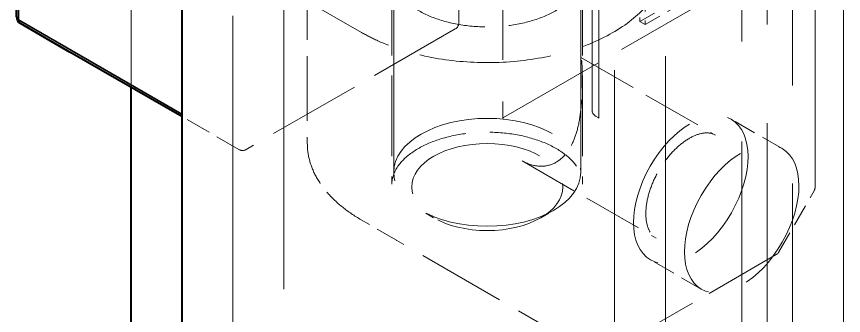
# Model space of a CAD drawing. Header units: millimetres. Extents: x 0 to 2378, y 0 to 1682.
# Drawn here: x 2101.5 to 2110.7, y 1455.06 to 1458.38 of the extents above; entities that cross this region are included whole.
import ezdxf

# ---------------------------------------------------------------- set-up
doc = ezdxf.new("R2010")
doc.units = ezdxf.units.MM
doc.header["$LTSCALE"] = 2
doc.linetypes.add('DASHED', pattern=[0.2067, 0.1654, -0.0413])
for name, color, linetype, lineweight in [('가려진 것(ISO)', 2, 'DASHED', 18), ('가시적인 것(ISO)', 3, 'Continuous', 40), ('가시적인 좁은 것(ISO)', 3, 'Continuous', 35)]:
    doc.layers.add(name, color=color, linetype=linetype, lineweight=lineweight)

msp = doc.modelspace()

# ---------------------------------------------------------------- linework, layer by layer
at = {"layer": '가려진 것(ISO)', "ltscale": 13.269882}
msp.add_line((2109.8483, 1539.4777), (2109.8483, 1413.9012), dxfattribs=at)
at = {"layer": '가려진 것(ISO)', "ltscale": 13.16608}
for p, q in [((2110.1312, 1414.0666), (2110.1312, 1538.6608)), ((2103.9086, 1410.4833), (2103.9086, 1535.0775))]:
    msp.add_line(p, q, dxfattribs=at)
at = {"layer": '가려진 것(ISO)', "ltscale": 12.83912}
msp.add_line((2108.7169, 1416.5325), (2108.7169, 1529.354), dxfattribs=at)
at = {"layer": '가려진 것(ISO)', "ltscale": 13.288179}
msp.add_line((2104.4743, 1514.6767), (2104.4743, 1447.3108), dxfattribs=at)
at = {"layer": '가려진 것(ISO)', "ltscale": 13.634165}
msp.add_line((2110.6968, 1454.3468), (2110.6968, 1505.0347), dxfattribs=at)
at = {"layer": '가려진 것(ISO)', "ltscale": 11.282131}
msp.add_line((2102.7772, 1457.5899), (2102.7772, 1469.0291), dxfattribs=at)
at = {"layer": '가려진 것(ISO)', "ltscale": 13.933224}
for p, q in [((2105.697, 1466.064), (2105.697, 1456.6459)), ((2107.777, 1466.064), (2107.777, 1456.6459))]:
    msp.add_line(p, q, dxfattribs=at)
at = {"layer": '가려진 것(ISO)', "ltscale": 12.982252}
msp.add_line((2110.3809, 1456.4787), (2110.3809, 1465.254), dxfattribs=at)
at = {"layer": '가려진 것(ISO)', "ltscale": 5.561614}
msp.add_line((2106.9116, 1462.032), (2106.9116, 1457.2575), dxfattribs=at)
at = {"layer": '가려진 것(ISO)', "ltscale": 5.180675}
for p, q in [((2107.9015, 1457.3396), (2107.9015, 1461.787)), ((2107.9767, 1457.2581), (2107.9767, 1461.7056))]:
    msp.add_line(p, q, dxfattribs=at)
at = {"layer": '가려진 것(ISO)', "ltscale": 2.799804}
msp.add_line((2106.4211, 1458.3067), (2106.4211, 1460.7103), dxfattribs=at)
at = {"layer": '가려진 것(ISO)', "ltscale": 2.209348}
msp.add_line((2105.3395, 1458.1983), (2103.699, 1459.143), dxfattribs=at)
at = {"layer": '가려진 것(ISO)', "ltscale": 13.41253}
msp.add_line((2109.5655, 1413.7384), (2109.5655, 1459.0692), dxfattribs=at)
at = {"layer": '가려진 것(ISO)', "ltscale": 2.177789}
msp.add_line((2104.737, 1458.8369), (2104.737, 1456.9673), dxfattribs=at)
at = {"layer": '가려진 것(ISO)', "ltscale": 2.704569}
for p, q in [((2105.677, 1458.8369), (2105.677, 1456.5151)), ((2107.797, 1458.8369), (2107.797, 1456.5151))]:
    msp.add_line(p, q, dxfattribs=at)
at = {"layer": '가려진 것(ISO)', "ltscale": 3.656918}
msp.add_line((2106.9184, 1457.2533), (2109.6337, 1458.8169), dxfattribs=at)
at = {"layer": '가려진 것(ISO)', "ltscale": 0.285604}
for p, q in [((2108.4341, 1458.5646), (2108.4341, 1458.3194)), ((2108.4907, 1458.532), (2108.4907, 1458.2868))]:
    msp.add_line(p, q, dxfattribs=at)
at = {"layer": '가려진 것(ISO)', "ltscale": 0.571309}
for p, q in [((2108.4341, 1458.3194), (2108.8584, 1458.5637)), ((2108.4907, 1458.2868), (2108.9149, 1458.5311))]:
    msp.add_line(p, q, dxfattribs=at)
at = {"layer": '가려진 것(ISO)', "ltscale": 0.076088}
msp.add_line((2108.4341, 1458.3194), (2108.4907, 1458.2868), dxfattribs=at)
at = {"layer": '가려진 것(ISO)', "ltscale": 3.130138}
msp.add_line((2106.381, 1458.2374), (2104.0568, 1456.899), dxfattribs=at)
at = {"layer": '가려진 것(ISO)', "ltscale": 2.00603}
for p, q in [((2107.783, 1457.917), (2109.2726, 1457.0592)), ((2107.1243, 1456.7731), (2108.6139, 1455.9153))]:
    msp.add_line(p, q, dxfattribs=at)
at = {"layer": '가려진 것(ISO)', "ltscale": 13.668013}
msp.add_line((2108.1513, 1457.7817), (2108.1513, 1416.2068), dxfattribs=at)
at = {"layer": '가려진 것(ISO)', "ltscale": 0.037994}
msp.add_line((2107.9699, 1457.2539), (2107.9416, 1457.2702), dxfattribs=at)
at = {"layer": '가려진 것(ISO)', "ltscale": 0.85385}
msp.add_line((2103.977, 1456.899), (2103.3429, 1457.2641), dxfattribs=at)
at = {"layer": '가려진 것(ISO)', "ltscale": 0.761779}
for p, q in [((2110.0146, 1456.9089), (2109.4489, 1457.2346)), ((2109.1163, 1455.349), (2108.5507, 1455.6748))]:
    msp.add_line(p, q, dxfattribs=at)
at = {"layer": '가려진 것(ISO)', "ltscale": 0.744878}
msp.add_line((2109.979, 1455.7612), (2110.3701, 1456.4387), dxfattribs=at)
at = {"layer": '가려진 것(ISO)', "ltscale": 0.269271}
for p, q in [((2106.1408, 1456.1416), (2105.9988, 1456.224)), ((2107.3333, 1456.1416), (2107.4753, 1456.224))]:
    msp.add_line(p, q, dxfattribs=at)
at = {"layer": '가려진 것(ISO)', "ltscale": 0.744879}
msp.add_line((2105.7267, 1455.8914), (2105.334, 1456.1193), dxfattribs=at)
at = {"layer": '가려진 것(ISO)', "ltscale": 2.971227}
msp.add_line((2107.9368, 1454.6187), (2105.7306, 1455.8892), dxfattribs=at)
at = {"layer": '가려진 것(ISO)', "ltscale": 2.603359}
msp.add_line((2109.9497, 1455.7319), (2108.0166, 1454.6187), dxfattribs=at)
at = {"layer": '가려진 것(ISO)', "ltscale": 0.079769}
for centre, start, end in [((2106.3411, 1458.3067), 299.93599, 0), ((2107.9815, 1457.3396), 180, 240.06401)]:
    msp.add_arc(centre, 0.08, start, end, dxfattribs=at)
at = {"layer": '가려진 것(ISO)', "ltscale": 8.03054e-05}
msp.add_arc((2102.1376, 1458.0506), 0.08, 239.92841, 240.06401, dxfattribs=at)
at = {"layer": '가려진 것(ISO)', "ltscale": 0.079514}
msp.add_arc((2104.0169, 1456.9683), 0.08, 240.06401, 299.93599, dxfattribs=at)
at = {"layer": '가려진 것(ISO)', "ltscale": 0.039792}
msp.add_arc((2110.3009, 1456.4787), 0.08, 329.99996, 0, dxfattribs=at)
at = {"layer": '가려진 것(ISO)', "ltscale": 0.039877}
msp.add_arc((2109.9097, 1455.8012), 0.08, 299.93599, 329.99996, dxfattribs=at)
at = {"layer": '가려진 것(ISO)', "ltscale": 5.385303}
for centre in [(2108.9998, 1456.4547), (2109.5655, 1456.129)]:
    msp.add_ellipse(centre, major_axis=(-0.4491, -0.7799), ratio=0.578093, dxfattribs=at)
at = {"layer": '가려진 것(ISO)', "ltscale": 6.223032}
msp.add_ellipse((2106.737, 1456.6459), major_axis=(-1.04, 0), ratio=0.575862, dxfattribs=at)
at = {"layer": '가려진 것(ISO)', "ltscale": 5.026251}
msp.add_ellipse((2106.737, 1456.4824), major_axis=(-0.84, 0), ratio=0.575862, dxfattribs=at)
at = {"layer": '가려진 것(ISO)', "ltscale": 4.435721}
msp.add_open_spline([(2108.737, 1459.0495), (2108.737, 1458.9264), (2108.7048, 1458.8037), (2108.58, 1458.5684), (2108.4848, 1458.4563), (2108.2387, 1458.2525), (2108.0854, 1458.1618), (2107.7382, 1458.0135), (2107.5443, 1457.9562), (2107.1364, 1457.8806), (2106.9226, 1457.8622), (2106.4963, 1457.8657), (2106.2838, 1457.8875), (2105.8805, 1457.9694), (2105.6898, 1458.0296), (2105.4567, 1458.1348), (2105.3965, 1458.1655), (2105.3395, 1458.1983)], degree=3, knots=[5.497787, 5.497787, 5.497787, 5.497787, 5.79439, 5.79439, 6.105314, 6.105314, 6.430452, 6.430452, 6.757145, 6.757145, 7.082689, 7.082689, 7.407761, 7.407761, 7.73339, 7.73339, 7.853982, 7.853982, 7.853982, 7.853982], dxfattribs=at)
at = {"layer": '가려진 것(ISO)', "ltscale": 3.237567}
for points, knots in [([(2107.797, 1458.8369), (2107.797, 1458.7714), (2107.7757, 1458.7051), (2107.6914, 1458.5833), (2107.6348, 1458.5283), (2107.4933, 1458.432), (2107.41, 1458.3902), (2107.2228, 1458.3224), (2107.1189, 1458.2966), (2106.901, 1458.2641), (2106.7868, 1458.2577), (2106.5605, 1458.2653), (2106.4484, 1458.2793), (2106.2385, 1458.326), (2106.1406, 1458.3587), (2105.9697, 1458.4381), (2105.8964, 1458.4848), (2105.7805, 1458.5858), (2105.7381, 1458.64), (2105.6882, 1458.7418), (2105.677, 1458.7895), (2105.677, 1458.8369)], [3.926991, 3.926991, 3.926991, 3.926991, 4.306561, 4.306561, 4.629196, 4.629196, 4.93654, 4.93654, 5.245067, 5.245067, 5.555667, 5.555667, 5.866818, 5.866818, 6.176777, 6.176777, 6.484418, 6.484418, 6.793687, 6.793687, 7.068583, 7.068583, 7.068583, 7.068583]), ([(2105.677, 1456.5151), (2105.677, 1456.5806), (2105.6983, 1456.6469), (2105.7827, 1456.7687), (2105.8393, 1456.8236), (2105.9808, 1456.92), (2106.0641, 1456.9618), (2106.2513, 1457.0296), (2106.3551, 1457.0554), (2106.5731, 1457.0878), (2106.6873, 1457.0943), (2106.9136, 1457.0867), (2107.0257, 1457.0727), (2107.2356, 1457.0259), (2107.3335, 1456.9933), (2107.5044, 1456.9138), (2107.5776, 1456.8672), (2107.6936, 1456.7662), (2107.736, 1456.712), (2107.7859, 1456.6101), (2107.797, 1456.5625), (2107.797, 1456.5151)], [0.785398, 0.785398, 0.785398, 0.785398, 1.164968, 1.164968, 1.487604, 1.487604, 1.794948, 1.794948, 2.103474, 2.103474, 2.414075, 2.414075, 2.725225, 2.725225, 3.035185, 3.035185, 3.342826, 3.342826, 3.652094, 3.652094, 3.926991, 3.926991, 3.926991, 3.926991])]:
    msp.add_open_spline(points, degree=3, knots=knots, dxfattribs=at)
at = {"layer": '가려진 것(ISO)', "ltscale": 0.556901}
msp.add_open_spline([(2107.7935, 1457.706), (2107.7935, 1457.7538), (2107.7928, 1457.7967), (2107.7893, 1457.8637), (2107.7863, 1457.8896), (2107.78, 1457.9167), (2107.7783, 1457.9199), (2107.7771, 1457.9221), (2107.7772, 1457.9218), (2107.7785, 1457.9204), (2107.7807, 1457.9184), (2107.7829, 1457.9171)], degree=3, knots=[0, 0, 0, 0, 0.0441782, 0.0441782, 0.0867648, 0.0867648, 0.1188766, 0.1188766, 0.1264582, 0.1264582, 0.1456125, 0.1456125, 0.1456125, 0.1456125], dxfattribs=at)
at = {"layer": '가려진 것(ISO)'}
for points in [[(2107.7829, 1457.9171), (2107.7829, 1457.9171), (2107.7829, 1457.9171), (2107.7829, 1457.9171)], [(2107.1242, 1456.7732), (2107.1242, 1456.7732), (2107.1242, 1456.7732), (2107.1243, 1456.7731)]]:
    msp.add_open_spline(points, degree=3, dxfattribs=at)
at = {"layer": '가려진 것(ISO)', "ltscale": 1.578507}
msp.add_open_spline([(2107.1242, 1456.7732), (2107.1824, 1456.7397), (2107.2475, 1456.7186), (2107.3686, 1456.7105), (2107.4264, 1456.7204), (2107.5235, 1456.7662), (2107.5655, 1456.7987), (2107.6342, 1456.8778), (2107.6627, 1456.9235), (2107.7106, 1457.0263), (2107.7299, 1457.0849), (2107.7614, 1457.2156), (2107.7725, 1457.2898), (2107.7873, 1457.4424), (2107.7907, 1457.5231), (2107.7931, 1457.635), (2107.7935, 1457.672), (2107.7935, 1457.706)], degree=3, knots=[0, 0, 0, 0, 0.0646035, 0.0646035, 0.1230314, 0.1230314, 0.1729421, 0.1729421, 0.2182372, 0.2182372, 0.266116, 0.266116, 0.3214736, 0.3214736, 0.3812201, 0.3812201, 0.4125639, 0.4125639, 0.4125639, 0.4125639], dxfattribs=at)
at = {"layer": '가려진 것(ISO)', "ltscale": 0.091836}
for points, knots in [([(2106.9116, 1457.2575), (2106.9116, 1457.2543), (2106.9114, 1457.2516), (2106.9108, 1457.2476), (2106.9104, 1457.2463), (2106.91, 1457.2451), (2106.91, 1457.2452), (2106.9108, 1457.2466), (2106.9117, 1457.2478), (2106.9144, 1457.2506), (2106.9163, 1457.2521), (2106.9184, 1457.2533)], [3.1415927, 3.1415927, 3.1415927, 3.1415927, 3.299059, 3.299059, 3.4565254, 3.4565254, 3.6139918, 3.6139918, 3.7714582, 3.7714582, 3.9289245, 3.9289245, 3.9289245, 3.9289245]), ([(2107.9699, 1457.2539), (2107.972, 1457.2527), (2107.9739, 1457.2512), (2107.9766, 1457.2485), (2107.9775, 1457.2472), (2107.9783, 1457.2458), (2107.9783, 1457.2457), (2107.9779, 1457.2469), (2107.9775, 1457.2482), (2107.9769, 1457.2522), (2107.9767, 1457.2549), (2107.9767, 1457.2581)], [5.4958534, 5.4958534, 5.4958534, 5.4958534, 5.6533198, 5.6533198, 5.8107862, 5.8107862, 5.9682526, 5.9682526, 6.1257189, 6.1257189, 6.2831853, 6.2831853, 6.2831853, 6.2831853])]:
    msp.add_open_spline(points, degree=3, knots=knots, dxfattribs=at)
at = {"layer": '가려진 것(ISO)', "ltscale": 2.043458}
msp.add_open_spline([(2109.2726, 1457.0592), (2109.2368, 1457.0798), (2109.1924, 1457.0883), (2109.0962, 1457.0742), (2109.0502, 1457.0588), (2108.9563, 1457.0092), (2108.9087, 1456.976), (2108.8156, 1456.8939), (2108.77, 1456.8449), (2108.6861, 1456.7356), (2108.6479, 1456.6753), (2108.5831, 1456.5499), (2108.5567, 1456.4849), (2108.5184, 1456.3576), (2108.5065, 1456.2954), (2108.4976, 1456.181), (2108.5005, 1456.1288), (2108.5186, 1456.0393), (2108.5338, 1456.0022), (2108.5702, 1455.9477), (2108.5906, 1455.9288), (2108.6139, 1455.9153)], degree=3, knots=[3.928925, 3.928925, 3.928925, 3.928925, 4.356934, 4.356934, 4.671291, 4.671291, 4.970893, 4.970893, 5.273371, 5.273371, 5.578901, 5.578901, 5.885072, 5.885072, 6.189247, 6.189247, 6.489725, 6.489725, 6.792038, 6.792038, 7.070517, 7.070517, 7.070517, 7.070517], dxfattribs=at)
at = {"layer": '가려진 것(ISO)', "ltscale": 1.482217}
msp.add_open_spline([(2105.334, 1456.1193), (2105.2604, 1456.162), (2105.1923, 1456.2082), (2105.0685, 1456.307), (2105.0128, 1456.3595), (2104.9156, 1456.47), (2104.8741, 1456.528), (2104.8066, 1456.6482), (2104.7807, 1456.7105), (2104.7459, 1456.8376), (2104.737, 1456.9024), (2104.737, 1456.9673)], degree=3, knots=[0.0038529, 0.0038529, 0.0038529, 0.0038529, 0.1601619, 0.1601619, 0.316471, 0.316471, 0.4727801, 0.4727801, 0.6290891, 0.6290891, 0.7853982, 0.7853982, 0.7853982, 0.7853982], dxfattribs=at)
at = {"layer": '가려진 것(ISO)', "ltscale": 0.005125}
msp.add_open_spline([(2105.7267, 1455.8914), (2105.7269, 1455.8913), (2105.7272, 1455.8911), (2105.7277, 1455.8908), (2105.728, 1455.8907), (2105.7285, 1455.8904), (2105.7288, 1455.8902), (2105.7293, 1455.8899), (2105.7295, 1455.8898), (2105.7301, 1455.8895), (2105.7303, 1455.8893), (2105.7306, 1455.8892)], degree=3, knots=[6.279332423, 6.279332423, 6.279332423, 6.279332423, 6.280103, 6.280103, 6.280873577, 6.280873577, 6.281644154, 6.281644154, 6.28241473, 6.28241473, 6.283185307, 6.283185307, 6.283185307, 6.283185307], dxfattribs=at)
at = {"layer": '가시적인 것(ISO)'}
for p, q in [((2103.3429, 1515.3307), (2103.3429, 1446.6568)), ((2101.5045, 1458.3708), (2101.5045, 1467.1462)), ((2101.5444, 1458.3016), (2102.0975, 1457.9813)), ((2103.3429, 1457.2641), (2102.0977, 1457.9812)), ((2102.7772, 1409.8293), (2102.7772, 1457.5899))]:
    msp.add_line(p, q, dxfattribs=at)
msp.add_arc((2101.5845, 1458.3708), 0.08, 180, 239.92841, dxfattribs=at)
at = {"layer": '가시적인 좁은 것(ISO)'}
for p, q in [((2101.5279, 1458.3383), (2101.5279, 1467.1136)), ((2101.5279, 1458.3383), (2103.3429, 1457.293)), ((2101.5445, 1458.3016), (2103.3429, 1457.2659)), ((2101.5445, 1458.3016), (2102.0976, 1457.9813)), ((2103.3429, 1457.2641), (2102.0976, 1457.9813))]:
    msp.add_line(p, q, dxfattribs=at)
for major_axis, ratio, start_param, end_param in [((-0.08, 0), 0.575862, 0, 0.785398), ((-0.0399, -0.0693), 0.578093, 5.495853, 6.281252), ((-0.0401, -0.0692), 0.620579, 0, 0.002012)]:
    msp.add_ellipse((2101.5845, 1458.3708), major_axis=major_axis, ratio=ratio, start_param=start_param, end_param=end_param, dxfattribs=at)

doc.saveas('drawing.dxf')
